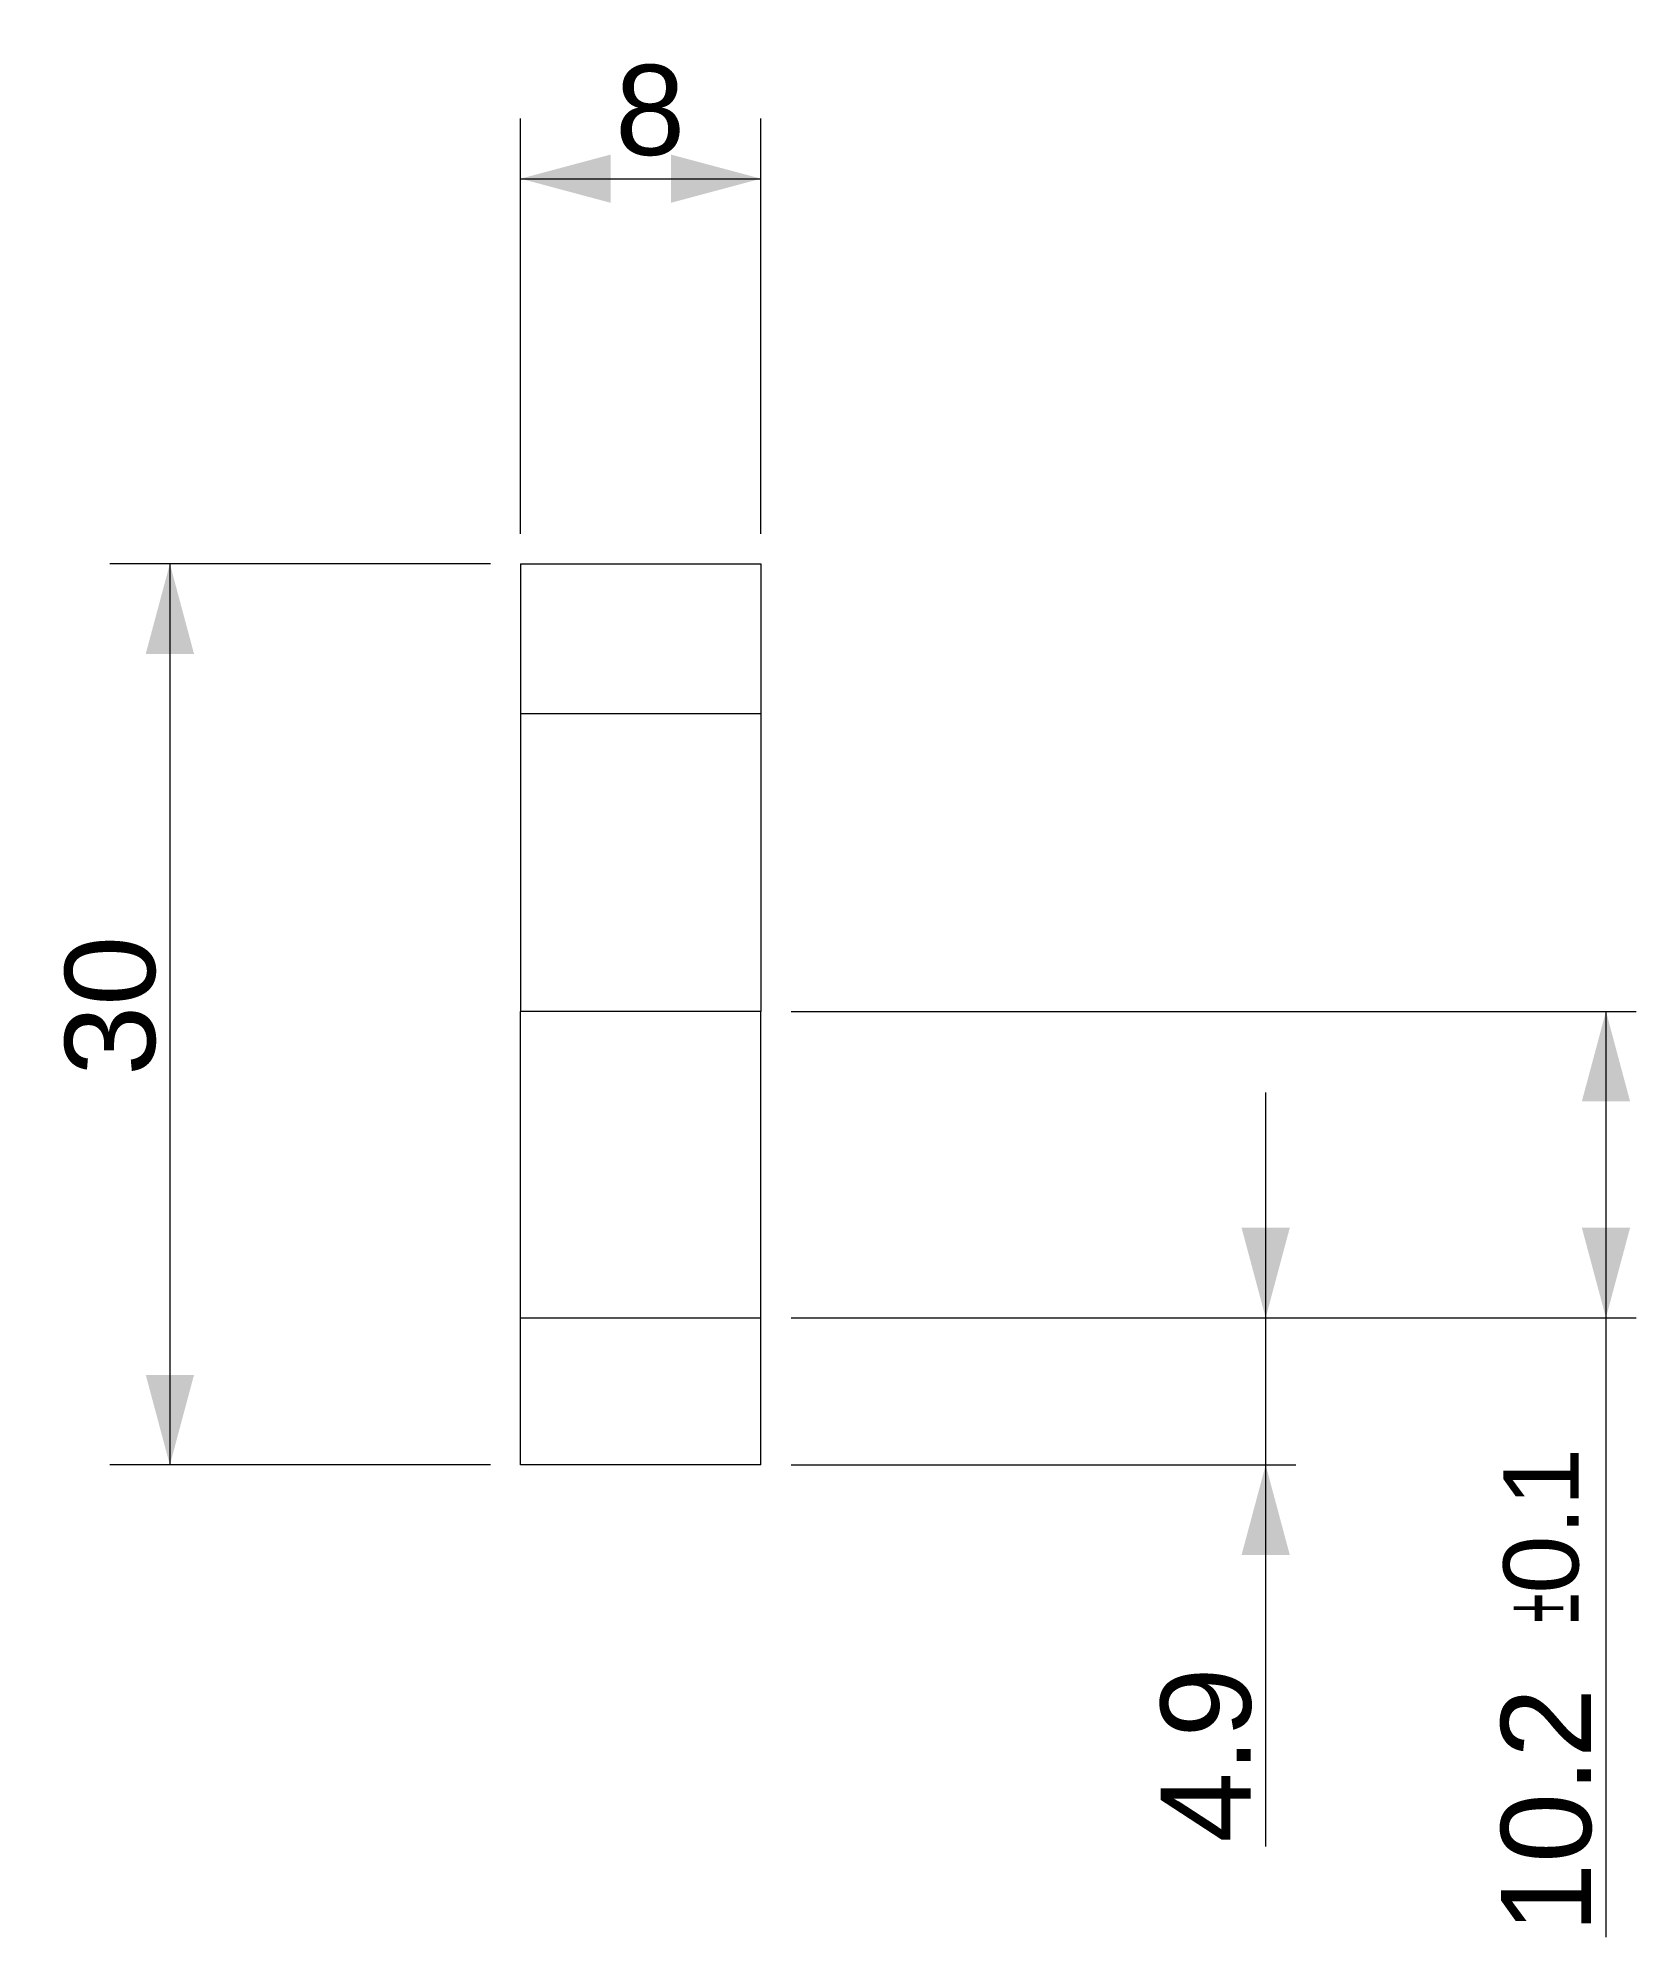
# Model space of a CAD drawing. Header units: millimetres. Extents: x 114.3 to 167.5, y 104.9 to 168.1.
import ezdxf

# ---------------------------------------------------------------- set-up
doc = ezdxf.new("R2010")
doc.units = ezdxf.units.MM
doc.layers.add('1', color=7, linetype='Continuous', true_color=0xffffff)
doc.styles.add('Arial', font='Arial')
doc.dimstyles.get("Standard").update_dxf_attribs({"dimtxt": 0.18, "dimasz": 0.18, "dimexe": 0.18, "dimexo": 0.0625, "dimgap": 0.09, "dimtad": 0, "dimtih": 1, "dimtoh": 1, "dimdec": 4, "dimzin": 0, "dimdsep": 46, "dimtxsty": 'Standard', "dimcen": 0.09, "dimadec": 0, "dimazin": 0, "dimtfac": 1, "dimtdec": 4, "dimtofl": 0, "dimtmove": 0, "dimatfit": 3, "dimfxl": 1, "dimtolj": 1, "dimtzin": 0, "dimarcsym": 0})

# ---------------------------------------------------------------- blocks, each defined once
blk = doc.blocks.new('_U0')
at = {"layer": '1', "color": 2, "lineweight": 18}
for p, q in [((155.124227, 107.873847), (155.124227, 132.975091)), ((139.325879, 125.475091), (156.124227, 125.475091)), ((139.325879, 120.575091), (156.124227, 120.575091))]:
    blk.add_line(p, q, dxfattribs=at)
at = {"layer": '1', "color": 2, "lineweight": 70}
for points in [[(155.124227, 125.475091), (154.320379, 128.475088), (155.928074, 128.475094)], [(155.124227, 120.575091), (155.928074, 117.575094), (154.320379, 117.575088)]]:
    blk.add_solid(points, dxfattribs=at)
at = {"layer": '1', "color": 2, "linetype": 'Continuous', "lineweight": 13, "insert": (154.671343, 108.008847), "char_height": 3, "attachment_point": 7, "rotation": 90, "line_spacing_factor": 1.047437, "style": 'Arial'}
blk.add_mtext('\\fArial|b0|i0;\\W1.0000;4.9', dxfattribs=at)
blk = doc.blocks.new('_U1')
at = {"layer": '1', "color": 2, "lineweight": 18}
for p, q in [((139.325879, 135.675091), (167.450414, 135.675091)), ((166.450414, 135.675091), (166.450414, 104.860183)), ((139.325879, 125.475091), (167.450414, 125.475091))]:
    blk.add_line(p, q, dxfattribs=at)
at = {"layer": '1', "color": 2, "lineweight": 70}
for points in [[(166.450414, 135.675091), (167.254262, 132.675094), (165.646567, 132.675088)], [(166.450414, 125.475091), (165.646567, 128.475088), (167.254262, 128.475094)]]:
    blk.add_solid(points, dxfattribs=at)
at = {"layer": '1', "color": 3, "linetype": 'Continuous', "lineweight": 13, "insert": (165.571988, 115.329572), "char_height": 2.5, "attachment_point": 7, "rotation": 90, "line_spacing_factor": 1.047437, "style": 'Arial'}
blk.add_mtext('\\fArial|b0|i0;\\W1.0000;\\W0.5000;%%p\\W1.0000;0.1', dxfattribs=at)
at = {"layer": '1', "color": 2, "linetype": 'Continuous', "lineweight": 13, "insert": (165.99753, 104.995183), "char_height": 3, "attachment_point": 7, "rotation": 90, "line_spacing_factor": 1.047437, "style": 'Arial'}
blk.add_mtext('\\fArial|b0|i0;\\W1.0000;10.2', dxfattribs=at)
blk = doc.blocks.new('_U2')
at = {"layer": '1', "color": 2, "lineweight": 18}
for p, q in [((129.325879, 150.575091), (116.651841, 150.575091)), ((118.651841, 150.575091), (118.651841, 120.575091)), ((129.325879, 120.575091), (116.651841, 120.575091))]:
    blk.add_line(p, q, dxfattribs=at)
at = {"layer": '1', "color": 2, "lineweight": 70}
for points in [[(118.651841, 150.575091), (119.455689, 147.575094), (117.847994, 147.575088)], [(118.651841, 120.575091), (117.847994, 123.575088), (119.455689, 123.575094)]]:
    blk.add_solid(points, dxfattribs=at)
at = {"layer": '1', "color": 2, "linetype": 'Continuous', "lineweight": 13, "insert": (118.198957, 133.529259), "char_height": 3, "attachment_point": 7, "rotation": 90, "line_spacing_factor": 1.047437, "style": 'Arial'}
blk.add_mtext('\\fArial|b0|i0;\\W1.0000;30', dxfattribs=at)
blk = doc.blocks.new('_U3')
at = {"layer": '1', "color": 2, "lineweight": 18}
for p, q in [((130.325879, 151.575091), (130.325879, 165.395141)), ((138.325879, 151.575091), (138.325879, 165.395141)), ((130.325879, 163.395141), (138.325879, 163.395141))]:
    blk.add_line(p, q, dxfattribs=at)
at = {"layer": '1', "color": 2, "lineweight": 70}
for points in [[(130.325879, 163.395141), (133.325876, 164.198988), (133.325882, 162.591293)], [(138.325879, 163.395141), (135.325882, 162.591293), (135.325876, 164.198988)]]:
    blk.add_solid(points, dxfattribs=at)
at = {"layer": '1', "color": 2, "linetype": 'Continuous', "lineweight": 13, "insert": (133.469463, 164.142025), "char_height": 3, "attachment_point": 7, "line_spacing_factor": 1.047437, "style": 'Arial'}
blk.add_mtext('\\fArial|b0|i0;\\W1.0000;8', dxfattribs=at)

msp = doc.modelspace()

# ---------------------------------------------------------------- linework, layer by layer
at = {"layer": '1', "color": 155, "linetype": 'Continuous', "lineweight": 18}
for p, q in [((130.325879, 150.575091), (138.325879, 150.575091)), ((130.325879, 150.575091), (130.325879, 145.575091)), ((138.325879, 150.575091), (138.325879, 145.575091)), ((130.325879, 145.575091), (130.325879, 135.675091)), ((138.325879, 145.575091), (138.325879, 135.675091)), ((138.325879, 135.675091), (130.325879, 135.675091)), ((130.325879, 125.475091), (130.325879, 135.675091)), ((138.325879, 125.475091), (138.325879, 135.675091)), ((130.325879, 120.575091), (130.325879, 125.475091)), ((130.325879, 125.475091), (138.325879, 125.475091)), ((138.325879, 120.575091), (138.325879, 125.475091)), ((138.325879, 120.575091), (130.325879, 120.575091))]:
    msp.add_line(p, q, dxfattribs=at)
at = {"layer": '1', "color": 155, "linetype": 'Continuous', "lineweight": 13}
msp.add_line((138.325879, 145.575091), (130.325879, 145.575091), dxfattribs=at)

# ---------------------------------------------------------------- dimensions: what is measured, and where the dimension line sits
at = {"layer": '1', "color": 2, "linetype": 'Continuous', "lineweight": 13}
dim = msp.add_linear_dim(base=(138.325879, 163.395141), p1=(130.325879, 150.575091), p2=(138.325879, 150.575091), dimstyle='Standard', override={"dimtxt": 3, "dimasz": 3, "dimexe": 2, "dimexo": 1, "dimgap": 1.5, "dimtad": 1, "dimtih": 1, "dimtoh": 0, "dimdec": 3, "dimlfac": 1, "dimzin": 8, "dimdsep": 46, "dimlunit": 2, "dimtxsty": 'Arial', "dimsah": 1, "dimse1": 0, "dimse2": 0, "dimsd1": 0, "dimsd2": 0, "dimclrd": 2, "dimclre": 2, "dimclrt": 2, "dimtol": 0, "dimtm": -0.1, "dimtfac": 0.833333, "dimtdec": 2, "dimtofl": 1, "dimtmove": 0, "dimtzin": 8, "dimlwd": 18, "dimlwe": 18}, dxfattribs=at)
dim.commit()
dim.dimension.update_dxf_attribs({"geometry": '_U3', "text_midpoint": (134.325879, 163.395141), "dimtype": 160})
for base, p1, p2, override, picture, middle in [((118.651841, 120.575091), (130.325879, 150.575091), (130.325879, 120.575091), {"dimtxt": 3, "dimasz": 3, "dimexe": 2, "dimexo": 1, "dimgap": 1.5, "dimtad": 1, "dimtih": 0, "dimtoh": 0, "dimdec": 3, "dimlfac": 1, "dimzin": 8, "dimdsep": 46, "dimlunit": 2, "dimtxsty": 'Arial', "dimsah": 1, "dimse1": 0, "dimse2": 0, "dimsd1": 0, "dimsd2": 0, "dimclrd": 2, "dimclre": 2, "dimclrt": 2, "dimtol": 0, "dimtm": -0.1, "dimtfac": 0.833333, "dimtdec": 2, "dimtofl": 1, "dimtmove": 0, "dimtzin": 8, "dimlwd": 18, "dimlwe": 18}, '_U2', (118.651841, 135.575091)), ((166.450414, 125.475091), (138.325879, 135.675091), (138.325879, 125.475091), {"dimtxt": 3, "dimasz": 3, "dimexe": 1, "dimexo": 1, "dimgap": 1.5, "dimtad": 1, "dimtih": 0, "dimtoh": 0, "dimdec": 3, "dimlfac": 1, "dimzin": 8, "dimdsep": 46, "dimlunit": 2, "dimtxsty": 'Arial', "dimsah": 1, "dimse1": 0, "dimse2": 0, "dimsd1": 0, "dimsd2": 0, "dimclrd": 2, "dimclre": 2, "dimclrt": 2, "dimtol": 1, "dimlim": 0, "dimtp": 0.1, "dimtm": 0.1, "dimtfac": 0.833333, "dimtdec": 2, "dimtofl": 1, "dimtmove": 0, "dimtzin": 8, "dimlwd": 18, "dimlwe": 18}, '_U1', (166.450414, 111.240091)), ((155.124227, 120.575091), (138.325879, 125.475091), (138.325879, 120.575091), {"dimtxt": 3, "dimasz": 3, "dimexe": 1, "dimexo": 1, "dimgap": 1.5, "dimtad": 1, "dimtih": 0, "dimtoh": 0, "dimdec": 3, "dimlfac": 1, "dimzin": 8, "dimdsep": 46, "dimlunit": 2, "dimtxsty": 'Arial', "dimsah": 1, "dimse1": 0, "dimse2": 0, "dimsd1": 0, "dimsd2": 0, "dimclrd": 2, "dimclre": 2, "dimclrt": 2, "dimtol": 0, "dimtm": -0.1, "dimtfac": 0.833333, "dimtdec": 2, "dimtofl": 1, "dimtmove": 0, "dimtzin": 8, "dimlwd": 18, "dimlwe": 18}, '_U0', (155.124227, 107.283591))]:
    dim = msp.add_linear_dim(base=base, p1=p1, p2=p2, angle=90, dimstyle='Standard', override=override, dxfattribs=at)
    dim.commit()
    dim.dimension.update_dxf_attribs({"geometry": picture, "text_midpoint": middle, "dimtype": 160})

doc.saveas('drawing.dxf')
